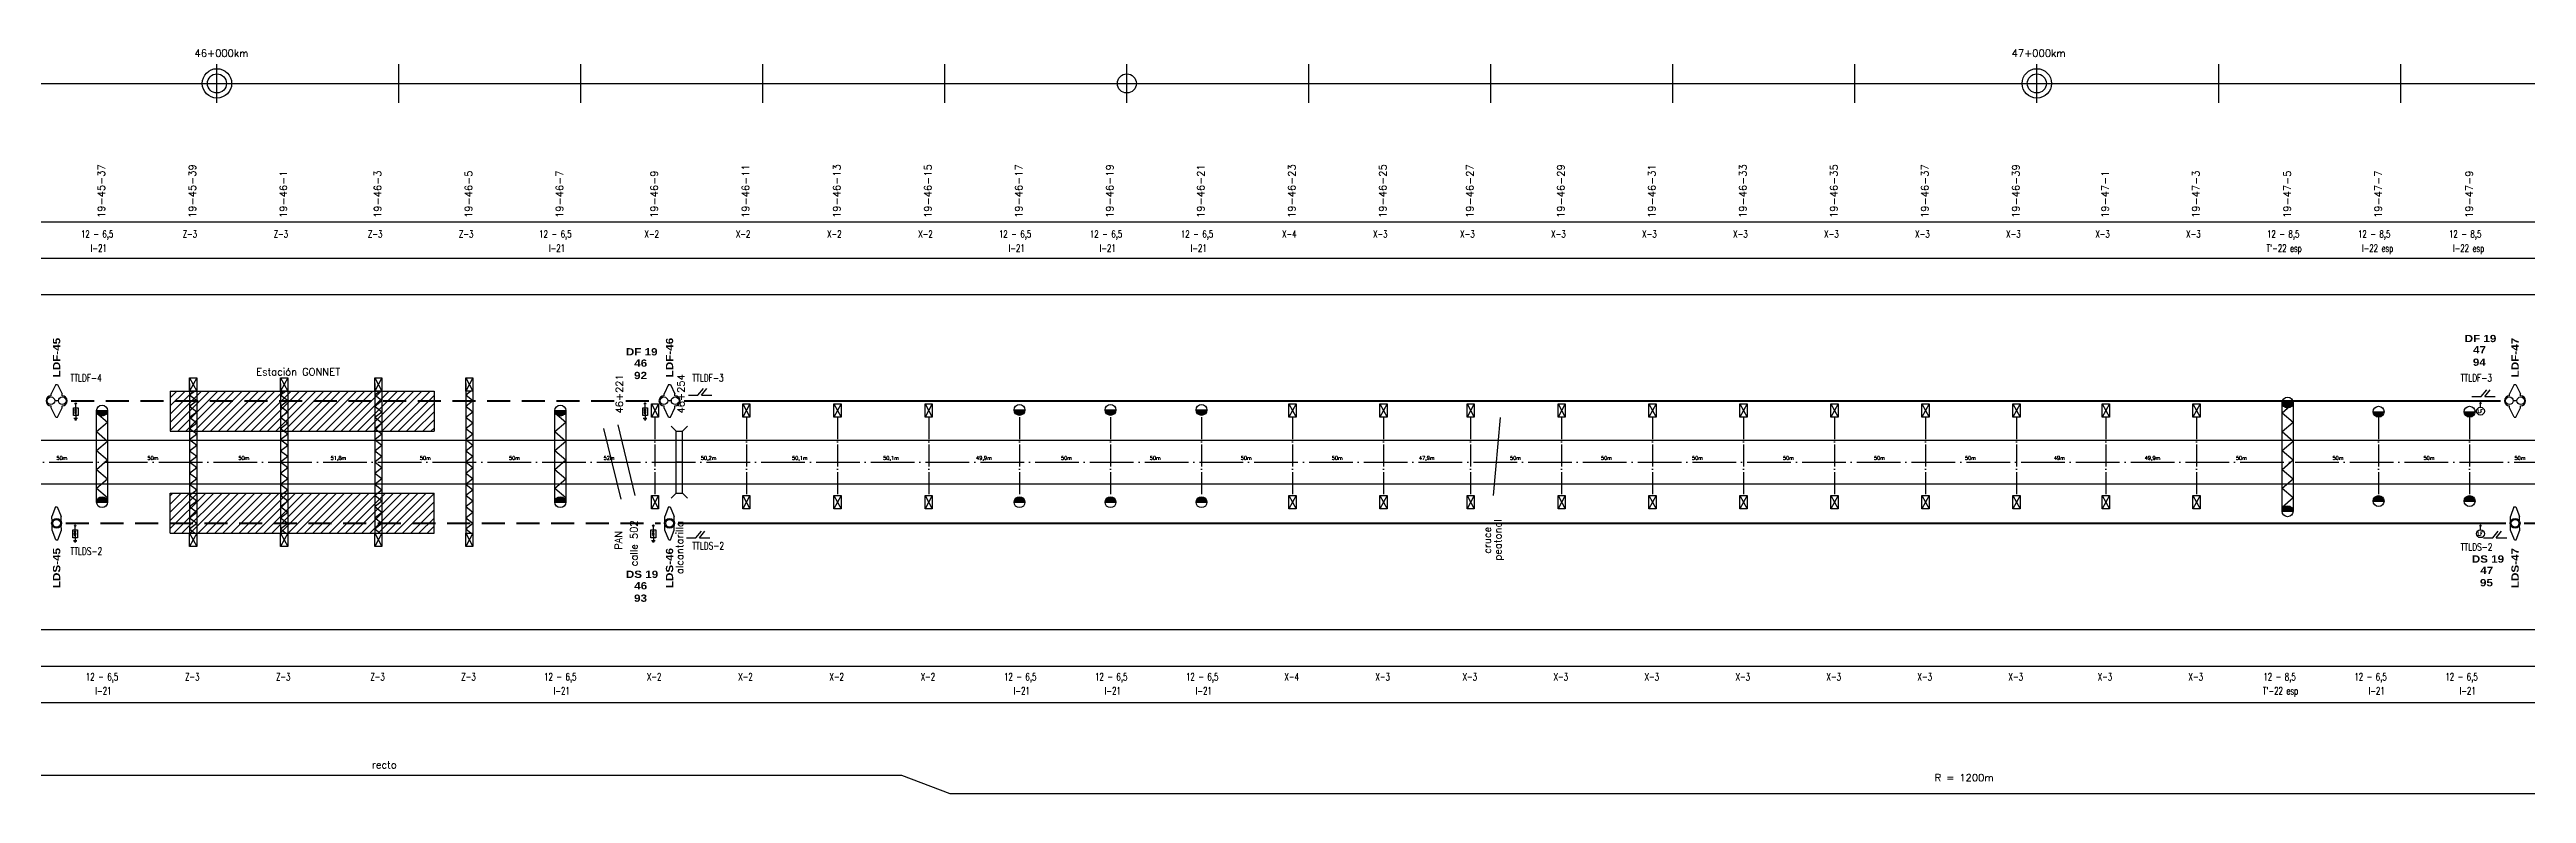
# Model space of a CAD drawing. Header units: millimetres. Extents: x 63 to 27368, y 135 to 1565.
# Drawn here: x 20476 to 21837, y 145 to 554 of the extents above; entities that cross this region are included whole.
import ezdxf

# ---------------------------------------------------------------- set-up
doc = ezdxf.new("R2010")
doc.units = ezdxf.units.MM
doc.linetypes.add('ACAD_ISO04W100', pattern=[30, 24, -3, 0, -3])
doc.linetypes.add('DASHED', pattern=[19.05, 12.7, -6.35])
for name, color, linetype in [('CARTELES', 7, 'Continuous'), ('catenaria via ascendente', 7, 'Continuous'), ('catenaria vía descendente', 7, 'Continuous'), ('Descargadores', 30, 'Continuous'), ('Eje de entrevías', 254, 'Continuous'), ('ESQUEMA', 7, 'Continuous'), ('LDF', 5, 'Continuous'), ('LDS', 1, 'Continuous'), ('longitud vano', 7, 'Continuous'), ('Nº de poste', 6, 'Continuous'), ('progresivas', 4, 'Continuous'), ('retención LDF-LDS', 6, 'Continuous'), ('Seccionamiento', 20, 'Continuous'), ('TEXTOS', 3, 'Continuous')]:
    doc.layers.add(name, color=color, linetype=linetype)
doc.styles.add('ROMANS', font='romans.shx', dxfattribs={"width": 0.7})
doc.styles.add('SIMPLEX', font='simplex.shx', dxfattribs={"width": 0.75})
doc.styles.add('STYLE1', font='romans.shx')
doc.styles.add('TEXTO_SELLO', font='')
doc.styles.get('TEXTO_SELLO').set_extended_font_data('Arial Black', bold=True)
pattern_1 = [(45, (6813.0643, 0), (-2.245064, 2.245064), [])]

# ---------------------------------------------------------------- blocks, each defined once
blk = doc.blocks.new('Retención LDS')
at = {"layer": 'retención LDF-LDS', "color": 4}
for p, q in [((-0.6, 9), (-2.6, 3.8)), ((-2.5, 1), (-2.6, 3.8)), ((-0.6, 9), (0.4, 9)), ((0.4, 9), (2.5, 3.8)), ((2.5, 1.1), (2.5, 3.8)), ((-2.5, -3.8), (-2.5, -1.1)), ((-0.4, -9), (-2.5, -3.8)), ((-0.4, -9), (0.6, -9)), ((0.6, -9), (2.6, -3.8)), ((2.6, -3.8), (2.5, -1))]:
    blk.add_line(p, q, dxfattribs=at)
for radius in [2.73, 2.1]:
    blk.add_circle((0, 0), radius, dxfattribs=at)
blk = doc.blocks.new('Retención LDF')
at = {"color": 5}
blk.add_circle((0, 0), 0.128, dxfattribs=at)
at = {"layer": 'retención LDF-LDS', "color": 5}
for p, q in [((-0.5, 9), (-3, 3.8)), ((-3, 2.8), (-3, 3.8)), ((1, 0), (-1, 0)), ((-0.5, 9), (0.5, 9)), ((0.5, 9), (3, 3.8)), ((3, 2.8), (3, 3.8)), ((-3, -3.8), (-3, -2.8)), ((-0.5, -9), (-3, -3.8)), ((-0.5, -9), (0.5, -9)), ((0.5, -9), (3, -3.8)), ((3, -3.8), (3, -2.8))]:
    blk.add_line(p, q, dxfattribs=at)
for centre in [(-3.1, 0), (3.1, 0)]:
    blk.add_circle(centre, 2.1, dxfattribs=at)
for centre, start, end in [((-3, 0), 90, 270), ((3, 0), 270, 90)]:
    blk.add_arc(centre, 2.79, start, end, dxfattribs=at)
blk = doc.blocks.new('Descargador')
at = {"color": 30}
for p, q in [((0, -3.8), (0, 0)), ((0, -4), (-0.5, -3.1)), ((0, -4.8), (-0.5, -3.9)), ((0, -5.6), (-0.5, -4.7)), ((0, -4), (0.5, -3.1)), ((0, -4.8), (0.5, -3.9)), ((0, -5.6), (0.5, -4.7))]:
    blk.add_line(p, q, dxfattribs=at)
at = {"layer": 'Descargadores', "color": 30}
for p, q in [((-1, -8.1), (1, -8.1)), ((-0.7, -8.5), (0.7, -8.5)), ((-0.4, -8.9), (0.4, -8.9)), ((0, -5.6), (0, -8.1))]:
    blk.add_line(p, q, dxfattribs=at)
blk.add_lwpolyline([(-1.3, -2.3), (1.3, -2.3), (1.3, -6.6), (-1.3, -6.6)], close=True, dxfattribs=at)
blk.add_circle((0, 0), 0.381, dxfattribs=at)
blk = doc.blocks.new('Seccionador')
at = {"layer": 'Seccionamiento'}
for p, q in [((-5.1, 0), (0, 0)), ((0, 0), (3, 3.7)), ((1.9, 0), (4.9, 3.7)), ((1.9, 0), (7.7, 0))]:
    blk.add_line(p, q, dxfattribs=at)
blk = doc.blocks.new('Localizador falla')
at = {"color": 30}
blk.add_line((0, -2.2), (0, 0), dxfattribs=at)
at = {"layer": 'Descargadores', "color": 30}
for centre, radius in [((0, 0), 0.381), ((0, -4.4), 2.18)]:
    blk.add_circle(centre, radius, dxfattribs=at)
at = {"layer": 'ESQUEMA', "color": 7, "style": 'ROMANS', "width": 0.9}
blk.add_text('LF', height=2, dxfattribs=at).set_placement((-1.5, -5.4))

msp = doc.modelspace()

# ---------------------------------------------------------------- hatches: boundary and pattern name
for points in [[(20508.1, 355.3), (20502.1, 355.3, 1)], [(20759.9, 355.3), (20753.9, 355.3, 1)], [(21012.2, 355.7), (21006.2, 355.7, 1)], [(21062.2, 355.7), (21056.2, 355.7, 1)], [(21112.2, 355.7), (21106.2, 355.7, 1)], [(21709, 359.7), (21703, 359.7, 1)], [(21759, 354.7), (21753, 354.7, 1)], [(21809, 354.7), (21803, 354.7, 1)], [(20508.1, 305), (20502.1, 305, -1)], [(20759.9, 305), (20753.9, 305, -1)], [(21012.2, 305), (21006.2, 305, -1)], [(21062.2, 305), (21056.2, 305, -1)], [(21112.2, 305), (21106.2, 305, -1)], [(21709, 300), (21703, 300, -1)], [(21759, 305.6), (21753, 305.6, -1)], [(21809, 305.6), (21803, 305.6, -1)]]:
    msp.add_hatch(color=256).paths.add_polyline_path(points)
h = msp.add_hatch()
h.set_pattern_fill('ANSI31', color=8, style=0)
h.set_pattern_definition(pattern_1)
h.paths.add_polyline_path([(20687.5, 344), (20687.5, 366), (20542.5, 366), (20542.5, 344)])
h = msp.add_hatch()
h.set_pattern_fill('ANSI31', color=8, style=0)
h.set_pattern_definition(pattern_1)
h.paths.add_polyline_path([(20687.5, 288), (20687.5, 310), (20542.5, 310), (20542.5, 288)])

# ---------------------------------------------------------------- linework, layer by layer
for p, q in [((20568.2, 524.4), (20568.2, 545.6)), ((20668.2, 524.4), (20668.2, 545.6)), ((20768.2, 524.4), (20768.2, 545.6)), ((20868.2, 524.4), (20868.2, 545.6)), ((20968.2, 524.4), (20968.2, 545.6)), ((21068.2, 524.4), (21068.2, 545.6)), ((21168.2, 524.4), (21168.2, 545.6)), ((21268.2, 524.4), (21268.2, 545.6)), ((21368.2, 524.4), (21368.2, 545.6)), ((21468.2, 524.4), (21468.2, 545.6)), ((21568.2, 524.4), (21568.2, 545.6)), ((21668.2, 524.4), (21668.2, 545.6)), ((21768.2, 524.4), (21768.2, 545.6)), ((68.2, 535), (27368.2, 535)), ((68.2, 459), (27368.2, 459)), ((68.2, 439), (27368.2, 439)), ((68.2, 419), (27368.2, 419)), ((20553.1, 373.3), (20557.1, 366)), ((20557.1, 373.3), (20553.1, 366)), ((20553.1, 370.1), (20553.1, 288)), ((20557.1, 370.1), (20557.1, 288)), ((20603.1, 373.3), (20607.1, 366)), ((20607.1, 373.3), (20603.1, 366)), ((20603.1, 370.1), (20603.1, 288)), ((20607.1, 370.1), (20607.1, 288)), ((20654.9, 373.3), (20658.9, 366)), ((20658.9, 373.3), (20654.9, 366)), ((20654.9, 370.1), (20654.9, 288)), ((20658.9, 370.1), (20658.9, 288)), ((20704.9, 373.3), (20708.9, 366)), ((20708.9, 373.3), (20704.9, 366)), ((20704.9, 370.1), (20704.9, 288)), ((20708.9, 370.1), (20708.9, 288)), ((20502.1, 355.3), (20508.1, 355.3)), ((20502.1, 305), (20502.1, 355.3)), ((20502.1, 354.1), (20503.5, 355.3)), ((20502.1, 354.1), (20508.1, 348.9)), ((20508.1, 355.3), (20508.1, 305)), ((20508.1, 354.9), (20508.1, 354.9)), ((20542.5, 366), (20542.5, 344)), ((20542.5, 366), (20687.5, 366)), ((20553.1, 363.9), (20555.8, 366)), ((20553.1, 363.9), (20557.1, 360.9)), ((20553.1, 357.8), (20557.1, 360.9)), ((20553.1, 357.8), (20557.1, 354.7)), ((20553.1, 351.7), (20557.1, 354.7)), ((20603.1, 363.9), (20605.8, 366)), ((20603.1, 363.9), (20607.1, 360.9)), ((20603.1, 357.8), (20607.1, 360.9)), ((20603.1, 357.8), (20607.1, 354.7)), ((20603.1, 351.7), (20607.1, 354.7)), ((20654.9, 363.9), (20657.6, 366)), ((20654.9, 363.9), (20658.9, 360.9)), ((20654.9, 357.8), (20658.9, 360.9)), ((20654.9, 357.8), (20658.9, 354.7)), ((20654.9, 351.7), (20658.9, 354.7)), ((20687.5, 366), (20687.5, 344)), ((20704.9, 363.9), (20707.6, 366)), ((20704.9, 363.9), (20708.9, 360.9)), ((20704.9, 357.8), (20708.9, 360.9)), ((20704.9, 357.8), (20708.9, 354.7)), ((20704.9, 351.7), (20708.9, 354.7)), ((20753.9, 355.3), (20759.9, 355.3)), ((20753.9, 305), (20753.9, 355.3)), ((20753.9, 354.1), (20755.3, 355.3)), ((20753.9, 354.1), (20759.9, 348.9)), ((20759.9, 355.3), (20759.9, 305)), ((20759.9, 354.9), (20759.9, 354.9)), ((20806.9, 359), (20810.9, 351.7)), ((20810.9, 359), (20806.9, 351.7)), ((20857.1, 359), (20861.1, 351.7)), ((20861.1, 359), (20857.1, 351.7)), ((20907.2, 359), (20911.2, 351.7)), ((20911.2, 359), (20907.2, 351.7)), ((20957.3, 359), (20961.3, 351.7)), ((20961.3, 359), (20957.3, 351.7)), ((21006.2, 355.7), (21012.2, 355.7)), ((21056.2, 355.7), (21062.2, 355.7)), ((21106.2, 355.7), (21112.2, 355.7)), ((21157.2, 359), (21161.2, 351.7)), ((21161.2, 359), (21157.2, 351.7)), ((21207.2, 359), (21211.2, 351.7)), ((21211.2, 359), (21207.2, 351.7)), ((21255.1, 359), (21259.1, 351.7)), ((21259.1, 359), (21255.1, 351.7)), ((21305.1, 359), (21309.1, 351.7)), ((21309.1, 359), (21305.1, 351.7)), ((21355.1, 359), (21359.1, 351.7)), ((21359.1, 359), (21355.1, 351.7)), ((21405.1, 359), (21409.1, 351.7)), ((21409.1, 359), (21405.1, 351.7)), ((21455.1, 359), (21459.1, 351.7)), ((21459.1, 359), (21455.1, 351.7)), ((21505.1, 359), (21509.1, 351.7)), ((21509.1, 359), (21505.1, 351.7)), ((21555.1, 359), (21559.1, 351.7)), ((21559.1, 359), (21555.1, 351.7)), ((21604.1, 359), (21608.1, 351.7)), ((21608.1, 359), (21604.1, 351.7)), ((21654, 359), (21658, 351.7)), ((21658, 359), (21654, 351.7)), ((21703, 359.7), (21709, 359.7)), ((21703, 300), (21703, 359.7)), ((21703, 354.1), (21706, 356.7)), ((21703, 354.1), (21709, 348.9)), ((21709, 359.7), (21709, 300)), ((21709, 359.3), (21709, 359.3)), ((21753, 354.7), (21759, 354.7)), ((21758.9, 354.2), (21759, 354.3)), ((21803, 354.7), (21809, 354.7)), ((21808.9, 354.2), (21809, 354.3)), ((20502.1, 343.8), (20508.1, 348.9)), ((20502.1, 343.8), (20508.1, 338.6)), ((20542.5, 344), (20687.5, 344)), ((20553.1, 351.7), (20557.1, 348.6)), ((20553.1, 345.5), (20557.1, 348.6)), ((20553.1, 345.5), (20557.1, 342.5)), ((20553.1, 339.4), (20557.1, 342.5)), ((20603.1, 351.7), (20607.1, 348.6)), ((20603.1, 345.5), (20607.1, 348.6)), ((20603.1, 345.5), (20607.1, 342.5)), ((20603.1, 339.4), (20607.1, 342.5)), ((20654.9, 351.7), (20658.9, 348.6)), ((20654.9, 345.5), (20658.9, 348.6)), ((20654.9, 345.5), (20658.9, 342.5)), ((20654.9, 339.4), (20658.9, 342.5)), ((20704.9, 351.7), (20708.9, 348.6)), ((20704.9, 345.5), (20708.9, 348.6)), ((20704.9, 345.5), (20708.9, 342.5)), ((20704.9, 339.4), (20708.9, 342.5)), ((20753.9, 343.8), (20759.9, 348.9)), ((20753.9, 343.8), (20759.9, 338.6)), ((20780.6, 345.5), (20790.1, 306.7)), ((20788.4, 347.4), (20797.9, 308.6)), ((20820.5, 344), (20817.8, 346.8)), ((20820.5, 310), (20820.5, 344)), ((20824, 344), (20826.7, 346.8)), ((20824, 310), (20824, 344)), ((21703, 343.8), (21709, 348.9)), ((21703, 343.8), (21709, 338.6)), ((20502.1, 333.4), (20508.1, 338.6)), ((20502.1, 333.4), (20508.1, 328.2)), ((20502.1, 323), (20508.1, 328.2)), ((20553.1, 339.4), (20557.1, 336.3)), ((20553.1, 333.3), (20557.1, 336.3)), ((20553.1, 333.3), (20557.1, 330.2)), ((20553.1, 327.2), (20557.1, 330.2)), ((20553.1, 327.2), (20557.1, 324.1)), ((20603.1, 339.4), (20607.1, 336.3)), ((20603.1, 333.3), (20607.1, 336.3)), ((20603.1, 333.3), (20607.1, 330.2)), ((20603.1, 327.2), (20607.1, 330.2)), ((20603.1, 327.2), (20607.1, 324.1)), ((20654.9, 339.4), (20658.9, 336.3)), ((20654.9, 333.3), (20658.9, 336.3)), ((20654.9, 333.3), (20658.9, 330.2)), ((20654.9, 327.2), (20658.9, 330.2)), ((20654.9, 327.2), (20658.9, 324.1)), ((20704.9, 339.4), (20708.9, 336.3)), ((20704.9, 333.3), (20708.9, 336.3)), ((20704.9, 333.3), (20708.9, 330.2)), ((20704.9, 327.2), (20708.9, 330.2)), ((20704.9, 327.2), (20708.9, 324.1)), ((20753.9, 333.4), (20759.9, 338.6)), ((20753.9, 333.4), (20759.9, 328.2)), ((20753.9, 323), (20759.9, 328.2)), ((20785.2, 327), (20793.2, 327)), ((20824, 327), (20820.5, 327)), ((21703, 333.4), (21709, 338.6)), ((21703, 333.4), (21709, 328.2)), ((21703, 323), (21709, 328.2)), ((20502.1, 323), (20508.1, 317.8)), ((20502.1, 312.7), (20508.1, 317.8)), ((20553.1, 321), (20557.1, 324.1)), ((20553.1, 321), (20557.1, 318)), ((20553.1, 314.9), (20557.1, 318)), ((20553.1, 314.9), (20557.1, 311.8)), ((20603.1, 321), (20607.1, 324.1)), ((20603.1, 321), (20607.1, 318)), ((20603.1, 314.9), (20607.1, 318)), ((20603.1, 314.9), (20607.1, 311.8)), ((20654.9, 321), (20658.9, 324.1)), ((20654.9, 321), (20658.9, 318)), ((20654.9, 314.9), (20658.9, 318)), ((20654.9, 314.9), (20658.9, 311.8)), ((20704.9, 321), (20708.9, 324.1)), ((20704.9, 321), (20708.9, 318)), ((20704.9, 314.9), (20708.9, 318)), ((20704.9, 314.9), (20708.9, 311.8)), ((20753.9, 323), (20759.9, 317.8)), ((20753.9, 312.7), (20759.9, 317.8)), ((21703, 323), (21709, 317.8)), ((21703, 312.7), (21709, 317.8)), ((20502.1, 312.7), (20508.1, 307.5)), ((20502.1, 305), (20508.1, 305)), ((20505.2, 305), (20508.1, 307.5)), ((20542.5, 288), (20542.5, 310)), ((20542.5, 310), (20687.5, 310)), ((20553.1, 308.8), (20557.1, 311.8)), ((20553.1, 308.8), (20557.1, 305.7)), ((20553.1, 302.6), (20557.1, 305.7)), ((20553.1, 302.6), (20557.1, 299.6)), ((20553.1, 296.5), (20557.1, 299.6)), ((20603.1, 308.8), (20607.1, 311.8)), ((20603.1, 308.8), (20607.1, 305.7)), ((20603.1, 302.6), (20607.1, 305.7)), ((20603.1, 302.6), (20607.1, 299.6)), ((20603.1, 296.5), (20607.1, 299.6)), ((20654.9, 308.8), (20658.9, 311.8)), ((20654.9, 308.8), (20658.9, 305.7)), ((20654.9, 302.6), (20658.9, 305.7)), ((20654.9, 302.6), (20658.9, 299.6)), ((20654.9, 296.5), (20658.9, 299.6)), ((20687.5, 288), (20687.5, 310)), ((20704.9, 308.8), (20708.9, 311.8)), ((20704.9, 308.8), (20708.9, 305.7)), ((20704.9, 302.6), (20708.9, 305.7)), ((20704.9, 302.6), (20708.9, 299.6)), ((20704.9, 296.5), (20708.9, 299.6)), ((20753.9, 312.7), (20759.9, 307.5)), ((20753.9, 305), (20759.9, 305)), ((20757, 305), (20759.9, 307.5)), ((20806.9, 308.6), (20810.9, 301.3)), ((20810.9, 308.6), (20806.9, 301.3)), ((20820.5, 310), (20817.8, 307.3)), ((20824, 310), (20826.7, 307.3)), ((20857.1, 308.6), (20861.1, 301.3)), ((20861.1, 308.6), (20857.1, 301.3)), ((20907.2, 308.6), (20911.2, 301.3)), ((20911.2, 308.6), (20907.2, 301.3)), ((20957.3, 308.6), (20961.3, 301.3)), ((20961.3, 308.6), (20957.3, 301.3)), ((21006.2, 305), (21012.2, 305)), ((21056.2, 305), (21062.2, 305)), ((21106.2, 305), (21112.2, 305)), ((21157.2, 308.6), (21161.2, 301.3)), ((21161.2, 308.6), (21157.2, 301.3)), ((21207.2, 308.6), (21211.2, 301.3)), ((21211.2, 308.6), (21207.2, 301.3)), ((21255.1, 308.6), (21259.1, 301.3)), ((21259.1, 308.6), (21255.1, 301.3)), ((21305.1, 308.6), (21309.1, 301.3)), ((21309.1, 308.6), (21305.1, 301.3)), ((21355.1, 308.6), (21359.1, 301.3)), ((21359.1, 308.6), (21355.1, 301.3)), ((21405.1, 308.6), (21409.1, 301.3)), ((21409.1, 308.6), (21405.1, 301.3)), ((21455.1, 308.6), (21459.1, 301.3)), ((21459.1, 308.6), (21455.1, 301.3)), ((21505.1, 308.6), (21509.1, 301.3)), ((21509.1, 308.6), (21505.1, 301.3)), ((21555.1, 308.6), (21559.1, 301.3)), ((21559.1, 308.6), (21555.1, 301.3)), ((21604.1, 308.6), (21608.1, 301.3)), ((21608.1, 308.6), (21604.1, 301.3)), ((21654, 308.6), (21658, 301.3)), ((21658, 308.6), (21654, 301.3)), ((21703, 312.7), (21709, 307.5)), ((21703, 302.3), (21709, 307.5)), ((21703, 302.3), (21703.6, 301.8)), ((21703, 300), (21709, 300)), ((21753, 305.6), (21759, 305.6)), ((21803, 305.6), (21809, 305.6)), ((20542.5, 288), (20687.5, 288)), ((20553.1, 296.5), (20557.1, 293.4)), ((20553.1, 290.4), (20557.1, 293.4)), ((20553.1, 290.4), (20556.1, 288)), ((20553.1, 288), (20557.1, 280.7)), ((20557.1, 288), (20553.1, 280.7)), ((20603.1, 296.5), (20607.1, 293.4)), ((20603.1, 290.4), (20607.1, 293.4)), ((20603.1, 290.4), (20606.1, 288)), ((20603.1, 288), (20607.1, 280.7)), ((20607.1, 288), (20603.1, 280.7)), ((20654.9, 296.5), (20658.9, 293.4)), ((20654.9, 290.4), (20658.9, 293.4)), ((20654.9, 290.4), (20657.9, 288)), ((20654.9, 288), (20658.9, 280.7)), ((20658.9, 288), (20654.9, 280.7)), ((20704.9, 296.5), (20708.9, 293.4)), ((20704.9, 290.4), (20708.9, 293.4)), ((20704.9, 290.4), (20707.9, 288)), ((20704.9, 288), (20708.9, 280.7)), ((20708.9, 288), (20704.9, 280.7)), ((68.2, 235), (27368.2, 235)), ((68.2, 215), (27368.2, 215)), ((68.2, 195), (27368.2, 195)), ((12948.8, 155), (20944.3, 155)), ((20944.3, 155), (20970.9, 145)), ((20970.9, 145), (22048, 145))]:
    msp.add_line(p, q)
at = {"linetype": 'ACAD_ISO04W100', "ltscale": 0.5}
for p, q in [((20808.9, 351.7), (20808.9, 308.6)), ((20859.1, 351.7), (20859.1, 308.6)), ((20909.2, 351.7), (20909.2, 308.6)), ((20959.3, 351.7), (20959.3, 308.6)), ((21009.2, 351.7), (21009.2, 308.6)), ((21059.2, 351.7), (21059.2, 308.6)), ((21109.2, 351.7), (21109.2, 308.6)), ((21159.2, 351.7), (21159.2, 308.6)), ((21209.2, 351.7), (21209.2, 308.6)), ((21257.1, 351.7), (21257.1, 308.6)), ((21307.1, 351.7), (21307.1, 308.6)), ((21357.1, 351.7), (21357.1, 308.6)), ((21407.1, 351.7), (21407.1, 308.6)), ((21457.1, 351.7), (21457.1, 308.6)), ((21507.1, 351.7), (21507.1, 308.6)), ((21557.1, 351.7), (21557.1, 308.6)), ((21606.1, 351.7), (21606.1, 308.6)), ((21656, 351.7), (21656, 308.6)), ((21756, 351.7), (21756, 308.6)), ((21806, 351.7), (21806, 308.6))]:
    msp.add_line(p, q, dxfattribs=at)
at = {"linetype": 'Continuous', "ltscale": 0.5}
msp.add_line((21273.4, 351.6), (21269.4, 308.7), dxfattribs=at)
for points in [[(20553.1, 373.3), (20557.1, 373.3), (20557.1, 366), (20553.1, 366)], [(20603.1, 373.3), (20607.1, 373.3), (20607.1, 366), (20603.1, 366)], [(20654.9, 373.3), (20658.9, 373.3), (20658.9, 366), (20654.9, 366)], [(20704.9, 373.3), (20708.9, 373.3), (20708.9, 366), (20704.9, 366)], [(20806.9, 359), (20810.9, 359), (20810.9, 351.7), (20806.9, 351.7)], [(20857.1, 359), (20861.1, 359), (20861.1, 351.7), (20857.1, 351.7)], [(20907.2, 359), (20911.2, 359), (20911.2, 351.7), (20907.2, 351.7)], [(20957.3, 359), (20961.3, 359), (20961.3, 351.7), (20957.3, 351.7)], [(21157.2, 359), (21161.2, 359), (21161.2, 351.7), (21157.2, 351.7)], [(21207.2, 359), (21211.2, 359), (21211.2, 351.7), (21207.2, 351.7)], [(21255.1, 359), (21259.1, 359), (21259.1, 351.7), (21255.1, 351.7)], [(21305.1, 359), (21309.1, 359), (21309.1, 351.7), (21305.1, 351.7)], [(21355.1, 359), (21359.1, 359), (21359.1, 351.7), (21355.1, 351.7)], [(21405.1, 359), (21409.1, 359), (21409.1, 351.7), (21405.1, 351.7)], [(21455.1, 359), (21459.1, 359), (21459.1, 351.7), (21455.1, 351.7)], [(21505.1, 359), (21509.1, 359), (21509.1, 351.7), (21505.1, 351.7)], [(21555.1, 359), (21559.1, 359), (21559.1, 351.7), (21555.1, 351.7)], [(21604.1, 359), (21608.1, 359), (21608.1, 351.7), (21604.1, 351.7)], [(21654, 359), (21658, 359), (21658, 351.7), (21654, 351.7)], [(20806.9, 308.6), (20810.9, 308.6), (20810.9, 301.3), (20806.9, 301.3)], [(20857.1, 308.6), (20861.1, 308.6), (20861.1, 301.3), (20857.1, 301.3)], [(20907.2, 308.6), (20911.2, 308.6), (20911.2, 301.3), (20907.2, 301.3)], [(20957.3, 308.6), (20961.3, 308.6), (20961.3, 301.3), (20957.3, 301.3)], [(21157.2, 308.6), (21161.2, 308.6), (21161.2, 301.3), (21157.2, 301.3)], [(21207.2, 308.6), (21211.2, 308.6), (21211.2, 301.3), (21207.2, 301.3)], [(21255.1, 308.6), (21259.1, 308.6), (21259.1, 301.3), (21255.1, 301.3)], [(21305.1, 308.6), (21309.1, 308.6), (21309.1, 301.3), (21305.1, 301.3)], [(21355.1, 308.6), (21359.1, 308.6), (21359.1, 301.3), (21355.1, 301.3)], [(21405.1, 308.6), (21409.1, 308.6), (21409.1, 301.3), (21405.1, 301.3)], [(21455.1, 308.6), (21459.1, 308.6), (21459.1, 301.3), (21455.1, 301.3)], [(21505.1, 308.6), (21509.1, 308.6), (21509.1, 301.3), (21505.1, 301.3)], [(21555.1, 308.6), (21559.1, 308.6), (21559.1, 301.3), (21555.1, 301.3)], [(21604.1, 308.6), (21608.1, 308.6), (21608.1, 301.3), (21604.1, 301.3)], [(21654, 308.6), (21658, 308.6), (21658, 301.3), (21654, 301.3)], [(20553.1, 288), (20557.1, 288), (20557.1, 280.7), (20553.1, 280.7)], [(20603.1, 288), (20607.1, 288), (20607.1, 280.7), (20603.1, 280.7)], [(20654.9, 288), (20658.9, 288), (20658.9, 280.7), (20654.9, 280.7)], [(20704.9, 288), (20708.9, 288), (20708.9, 280.7), (20704.9, 280.7)]]:
    msp.add_lwpolyline(points, close=True)
for centre, radius in [((20568.2, 535), 8.09), ((20568.2, 535), 5.24), ((21068.2, 535), 5.24), ((21568.2, 535), 8.09), ((21568.2, 535), 5.24), ((20505.1, 355.3), 3), ((20756.9, 355.3), 3), ((21009.2, 355.7), 3), ((21059.2, 355.7), 3), ((21109.2, 355.7), 3), ((21706, 359.7), 3), ((21756, 354.7), 3), ((21806, 354.7), 3), ((20505.1, 305), 3), ((20756.9, 305), 3), ((21009.2, 305), 3), ((21059.2, 305), 3), ((21109.2, 305), 3), ((21706, 300), 3), ((21756, 305.6), 3), ((21806, 305.6), 3)]:
    msp.add_circle(centre, radius)
at = {"layer": 'catenaria via ascendente'}
for p, q in [((20820.5, 344), (20824, 344)), ((68.2, 339), (27368.2, 339)), ((68.2, 315), (26873.7, 315)), ((20820.5, 310), (20824, 310))]:
    msp.add_line(p, q, dxfattribs=at)
at = {"layer": 'catenaria vía descendente'}
for p, q in [((17302.1, 315), (27368.2, 315)), ((20820.5, 310), (20824, 310))]:
    msp.add_line(p, q, dxfattribs=at)
at = {"layer": 'Eje de entrevías', "linetype": 'ACAD_ISO04W100'}
msp.add_line((68.2, 327), (27368.2, 327), dxfattribs=at)
at = {"layer": 'LDF', "linetype": 'DASHED', "lineweight": 50}
msp.add_line((20488.1, 360.7), (20808.9, 360.7), dxfattribs=at)
at = {"layer": 'LDF', "lineweight": 50}
msp.add_line((20824.9, 360.7), (21823, 360.7), dxfattribs=at)
at = {"layer": 'LDS', "linetype": 'DASHED', "lineweight": 50}
for p, q in [((20485.1, 293.4), (20811.9, 293.4)), ((21836, 293.4), (22116.6, 293.4))]:
    msp.add_line(p, q, dxfattribs=at)
at = {"layer": 'LDS', "lineweight": 50}
msp.add_line((20821.9, 293.4), (21826, 293.4), dxfattribs=at)

# ---------------------------------------------------------------- block references
for name, p in [('Retención LDF', (20480.1, 360.7)), ('Retención LDF', (20816.9, 360.7)), ('Retención LDF', (21831, 360.7)), ('Retención LDS', (20480.1, 293.4)), ('Retención LDS', (20816.9, 293.4)), ('Retención LDS', (21831, 293.4))]:
    msp.add_blockref(name, p)
at = {"layer": 'Descargadores', "color": 30}
for name, p in [('Descargador', (20490.6, 359.2)), ('Descargador', (20803.5, 359.2)), ('Localizador falla', (21812, 359.4)), ('Descargador', (20490.3, 292.1)), ('Descargador', (20808, 292.1)), ('Localizador falla', (21812, 292.1))]:
    msp.add_blockref(name, p, dxfattribs=at)
at = {"layer": 'Seccionamiento'}
for p in [(20832.5, 363.8), (21812.4, 363), (20831.4, 285.4), (21818.7, 285.4)]:
    msp.add_blockref('Seccionador', p, dxfattribs=at)

# ---------------------------------------------------------------- texts
at = {"linetype": 'Continuous', "style": 'TEXTO_SELLO'}
for s, p in [('LDF-45', (20482.1, 373.6)), ('LDF-46', (20818.9, 373.6)), ('LDF-47', (21833, 373.6)), ('LDS-45', (20482.1, 257.8)), ('LDS-46', (20818.9, 257.8)), ('LDS-47', (21833, 257.8))]:
    msp.add_text(s, height=4, rotation=90, dxfattribs=at).set_placement(p)
at = {"linetype": 'Continuous', "style": 'SIMPLEX', "width": 0.75}
for s, p in [('TTLDF-4', (20487.7, 371.3)), ('TTLDF-3', (20829.4, 371.3)), ('TTLDF-3', (21801.1, 371.3)), ('TTLDS-2', (20487.7, 276.1)), ('TTLDS-2', (20829.4, 279.1)), ('TTLDS-2', (21801.1, 278.4))]:
    msp.add_text(s, height=4, dxfattribs=at).set_placement(p)
at = {"layer": 'CARTELES', "linetype": 'Continuous', "style": 'TEXTO_SELLO'}
for s, p in [('DF 19', (21803.3, 392.9)), ('DF 19', (20792.9, 385.6)), ('46', (20797.5, 379.4)), ('47', (21807.9, 386.7)), ('94', (21807.8, 379.9)), ('92', (20797.4, 372.6)), ('DS 19', (21807.2, 271.8)), ('DS 19', (20792.9, 263.4)), ('46', (20797.5, 257.1)), ('47', (21811.9, 265.6)), ('95', (21811.7, 258.8)), ('93', (20797.4, 250.3))]:
    msp.add_text(s, height=4, dxfattribs=at).set_placement(p)
at = {"layer": 'longitud vano', "linetype": 'Continuous', "style": 'STYLE1'}
for s, p in [('50m', (20480, 328.3)), ('50m', (20530, 328.3)), ('50m', (20580, 328.3)), ('51,8m', (20630.7, 328.3)), ('50m', (20679.7, 328.3)), ('50m', (20728.7, 328.3)), ('52m', (20780.7, 328.3)), ('50,2m', (20834.1, 328.3)), ('50,1m', (20884.2, 328.3)), ('50,1m', (20934.3, 328.3)), ('49,9m', (20985.4, 328.3)), ('50m', (21032, 328.3)), ('50m', (21080.8, 328.3)), ('50m', (21130.8, 328.3)), ('50m', (21180.8, 328.3)), ('47,9m', (21228.7, 328.3)), ('50m', (21278.7, 328.3)), ('50m', (21328.7, 328.3)), ('50m', (21378.7, 328.3)), ('50m', (21428.7, 328.3)), ('50m', (21478.7, 328.3)), ('50m', (21528.7, 328.3)), ('49m', (21577.6, 328.3)), ('49,9m', (21627.5, 328.3)), ('50m', (21677.6, 328.3)), ('50m', (21730.7, 328.3)), ('50m', (21780.7, 328.3)), ('50m', (21830.7, 328.3))]:
    msp.add_text(s, height=2, dxfattribs=at).set_placement(p)
at = {"layer": 'Nº de poste', "linetype": 'Continuous', "style": 'STYLE1'}
for s, p in [('19-45-37', (20506.7, 461.1)), ('19-46-13', (20910.8, 461.1)), ('19-46-15', (20960.9, 461.1)), ('19-46-17', (21010.8, 461.1)), ('19-46-23', (21160.8, 461.1)), ('19-46-25', (21210.8, 461.1)), ('19-46-27', (21258.7, 461.1)), ('19-46-33', (21408.7, 461.1)), ('19-46-35', (21458.7, 461.1)), ('19-46-37', (21508.7, 461.1)), ('19-45-39', (20556.7, 461.1)), ('19-46-1', (20606.7, 461.1)), ('19-46-3', (20658.5, 461.1)), ('19-46-5', (20708.5, 461.1)), ('19-46-7', (20758.5, 461.1)), ('19-46-9', (20810.5, 461.1)), ('19-46-11', (20860.7, 461.1)), ('19-46-19', (21060.8, 461.1)), ('19-46-21', (21110.8, 461.1)), ('19-46-29', (21308.7, 461.1)), ('19-46-31', (21358.7, 461.1)), ('19-46-39', (21558.7, 461.1)), ('19-47-1', (21607.7, 461.1)), ('19-47-3', (21657.6, 461.1)), ('19-47-5', (21707.8, 461.1)), ('19-47-7', (21757.8, 461.1)), ('19-47-9', (21807.8, 461.1))]:
    msp.add_text(s, height=4, rotation=90, dxfattribs=at).set_placement(p)
at = {"layer": 'progresivas', "linetype": 'Continuous', "style": 'STYLE1'}
for s, p in [('46+000km', (20555.9, 549.6)), ('47+000km', (21554.4, 549.6))]:
    msp.add_text(s, height=4, dxfattribs=at).set_placement(p)
for s, p in [('46+221', (20791.3, 353.7)), ('46+254', (20825.2, 353.7))]:
    msp.add_text(s, height=4, rotation=90, dxfattribs=at).set_placement(p)
at = {"layer": 'TEXTOS', "linetype": 'Continuous', "style": 'STYLE1', "width": 0.7}
for s, p in [('12 - 6,5', (20493.5, 450.3)), ('Z-3', (20549.4, 450.3)), ('Z-3', (20599.4, 450.3)), ('Z-3', (20651.2, 450.3)), ('Z-3', (20701.2, 450.3)), ('12 - 6,5', (20745.3, 450.3)), ('X-2', (20803.2, 450.3)), ('X-2', (20853.4, 450.3)), ('X-2', (20903.5, 450.3)), ('X-2', (20953.6, 450.3)), ('12 - 6,5', (20997.9, 450.3)), ('12 - 6,5', (21047.9, 450.3)), ('12 - 6,5', (21097.9, 450.3)), ('X-4', (21153.5, 450.3)), ('X-3', (21203.5, 450.3)), ('X-3', (21251.4, 450.3)), ('X-3', (21301.4, 450.3)), ('X-3', (21351.4, 450.3)), ('X-3', (21401.4, 450.3)), ('X-3', (21451.4, 450.3)), ('X-3', (21501.4, 450.3)), ('X-3', (21551.4, 450.3)), ('X-3', (21600.4, 450.3)), ('X-3', (21650.3, 450.3)), ('12 - 8,5', (21694.7, 450.3)), ('12 - 8,5', (21744.7, 450.3)), ('12 - 8,5', (21794.7, 450.3)), ('I-21', (20498.8, 442.5)), ('I-21', (20750.6, 442.5)), ('I-21', (21003.2, 442.5)), ('I-21', (21053.2, 442.5)), ('I-21', (21103.2, 442.5)), ("T'-22 esp", (21694.4, 442.5)), ('I-22 esp', (21746.8, 442.5)), ('I-22 esp', (21796.8, 442.5)), ('12 - 6,5', (20496.2, 207.1)), ('Z-3', (20550.7, 207.1)), ('Z-3', (20600.7, 207.1)), ('Z-3', (20652.5, 207.1)), ('Z-3', (20702.5, 207.1)), ('12 - 6,5', (20748, 207.1)), ('X-2', (20804.5, 207.1)), ('X-2', (20854.7, 207.1)), ('X-2', (20904.8, 207.1)), ('X-2', (20954.9, 207.1)), ('12 - 6,5', (21000.7, 207.1)), ('12 - 6,5', (21050.7, 207.1)), ('12 - 6,5', (21100.7, 207.1)), ('X-4', (21154.8, 207.1)), ('X-3', (21204.8, 207.1)), ('X-3', (21252.7, 207.1)), ('X-3', (21302.7, 207.1)), ('X-3', (21352.7, 207.1)), ('X-3', (21402.7, 207.1)), ('X-3', (21452.7, 207.1)), ('X-3', (21502.7, 207.1)), ('X-3', (21552.7, 207.1)), ('X-3', (21601.7, 207.1)), ('X-3', (21651.6, 207.1)), ('12 - 8,5', (21692.7, 207.1)), ('12 - 6,5', (21742.7, 207.1)), ('12 - 6,5', (21792.7, 207.1)), ('I-21', (20501.4, 199.4)), ('I-21', (20753.2, 199.4)), ('I-21', (21006, 199.4)), ('I-21', (21056, 199.4)), ('I-21', (21106, 199.4)), ("T'-22 esp", (21692.4, 199.4)), ('I-21', (21750.5, 199.4)), ('I-21', (21800.5, 199.4))]:
    msp.add_text(s, height=4, dxfattribs=at).set_placement(p)
at = {"layer": 'TEXTOS', "linetype": 'Continuous', "style": 'STYLE1'}
for s, p in [('Estación GONNET', (20589.8, 374.6)), ('recto', (20653.3, 158.8)), ('R = 1200m', (21512.1, 151.7))]:
    msp.add_text(s, height=4, dxfattribs=at).set_placement(p)
for s, p in [('PAN', (20790.8, 278.8)), ('calle 502', (20799.3, 269.8)), ('alcantarilla', (20824.4, 265.5)), ('cruce', (21268.2, 276.7)), ('peatonal', (21274, 272.9))]:
    msp.add_text(s, height=4, rotation=90, dxfattribs=at).set_placement(p)

doc.saveas('drawing.dxf')
